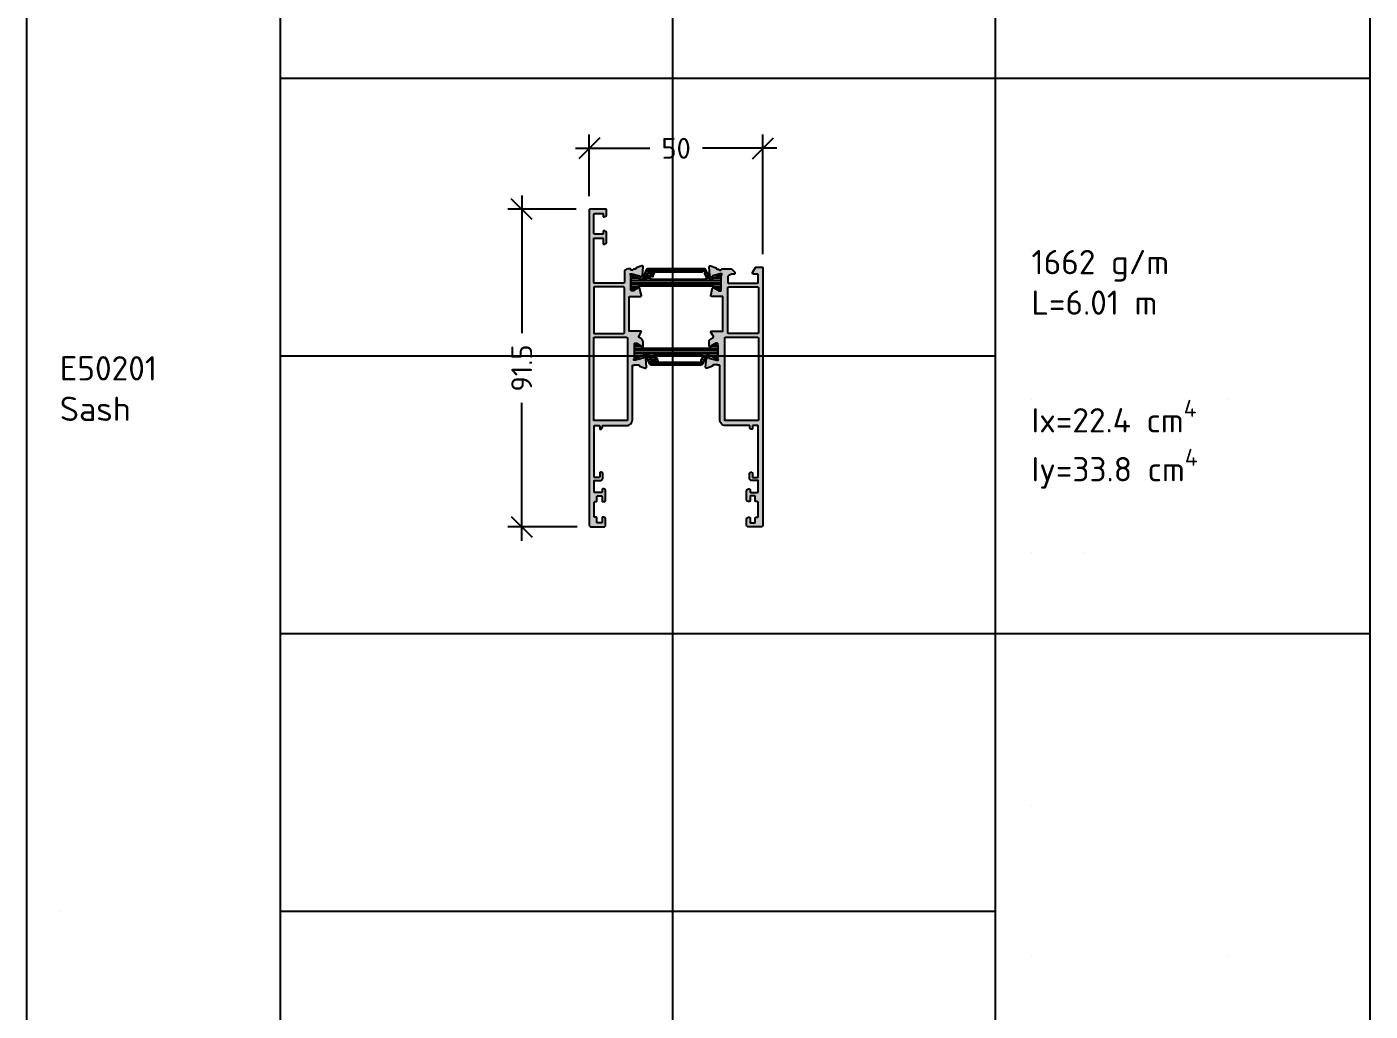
# Model space of a CAD drawing. Extents: x -4122 to 3414, y -5760 to 3840.
# Drawn here: x 555.1 to 941.9, y 1971.3 to 2254.9 of the extents above; entities that cross this region are included whole.
import ezdxf

# ---------------------------------------------------------------- set-up
doc = ezdxf.new("R2010")
doc.units = 0
doc.layers.get('0').update_dxf_attribs({"linetype": 'CONTINUOUS'})
doc.layers.get('DEFPOINTS').update_dxf_attribs({"linetype": 'CONTINUOUS'})
for name, color, linetype in [('ALUM', 7, 'CONTINUOUS'), ('DIM', 94, 'CONTINUOUS'), ('HATCH', 253, 'CONTINUOUS'), ('HATCH_PP', 254, 'CONTINUOUS'), ('PP', 7, 'CONTINUOUS'), ('TEXT', 7, 'CONTINUOUS'), ('UNMOVABLE', 4, 'CONTINUOUS')]:
    doc.layers.add(name, color=color, linetype=linetype)
doc.styles.add('ETEM_NAN', font='isocpeur.ttf')
doc.dimstyles.new('ETEM_ARCHITECTURE_STYLE$0', dxfattribs={"dimtxt": 2, "dimasz": 1, "dimexe": 1, "dimexo": 1, "dimgap": 1, "dimtad": 0, "dimdec": 1, "dimtxsty": 'ETEM_NAN', "dimblk": 'OBLIQUE', "dimcen": 0, "dimdle": 1, "dimclrd": 7, "dimclre": 7, "dimclrt": 7, "dimazin": 3, "dimtfac": 1, "dimtdec": 1, "dimtmove": 0, "dimatfit": 3, "dimtolj": 1, "dimtzin": 0})

# ---------------------------------------------------------------- blocks, each defined once
blk = doc.blocks.new('E_75_TEST_PAGE')
at = {"layer": 'DEFPOINTS'}
for p, q in [((185.93, 0), (185.93, -960)), ((73.06, -640), (73.06, -480)), ((73.06, -800), (73.06, -640)), ((289.27, -689.4), (289.27, -689.4)), ((9.49, -720), (9.49, -720)), ((278.81, -720), (73.06, -720)), ((289.27, -732.6), (289.27, -732.6)), ((345.86, -732.6), (345.86, -732.6)), ((289.27, -776.6), (289.27, -776.6)), ((304.27, -776.6), (304.27, -776.6)), ((73.06, -960), (73.06, -800)), ((289.27, -849.4), (289.27, -849.4)), ((9.49, -880), (9.49, -880)), ((278.81, -880), (73.06, -880)), ((289.27, -892.6), (289.27, -892.6)), ((345.86, -892.6), (345.86, -892.6))]:
    blk.add_line(p, q, dxfattribs=at)
at = {"layer": 'DEFPOINTS', "color": 3}
for p, q in [((278.81, 0), (278.81, -960)), ((386.8, -960), (386.8, 0)), ((386.8, -640), (73.06, -640)), ((386.8, -800), (73.06, -800))]:
    blk.add_line(p, q, dxfattribs=at)
blk.add_lwpolyline([(386.8, -960), (0, -960), (0, 0), (386.8, 0)], dxfattribs=at)
blk = doc.blocks.new('_OBLIQUE')
at = {"color": 0, "linetype": 'BYBLOCK'}
blk.add_line((-0.5, -0.5), (0.5, 0.5), dxfattribs=at)
blk = doc.blocks.new('*D25')
at = {"layer": 'DEFPOINTS', "color": 0}
for p in [(767.03, 2219.88), (717.03, 2202.13), (767.03, 2185.43)]:
    blk.add_point(p, dxfattribs=at)
at = {"layer": 'DIM', "color": 7}
for p, q in [((717.03, 2206.13), (717.03, 2223.88)), ((767.03, 2189.43), (767.03, 2223.88)), ((713.03, 2219.88), (734.43, 2219.88)), ((771.03, 2219.88), (749.63, 2219.88))]:
    blk.add_line(p, q, dxfattribs=at)
at = {"layer": 'DIM', "color": 7, "xscale": 6, "yscale": 6, "zscale": 6, "rotation": 180}
blk.add_blockref('_OBLIQUE', (717.03, 2219.88), dxfattribs=at)
at = {"layer": 'DIM', "color": 7, "xscale": 6, "yscale": 6, "zscale": 6}
blk.add_blockref('_OBLIQUE', (767.03, 2219.88), dxfattribs=at)
at = {"layer": 'DIM', "color": 7, "insert": (742.03, 2219.88), "char_height": 6, "attachment_point": 5, "style": 'ETEM_NAN'}
blk.add_mtext('50', dxfattribs=at)
blk = doc.blocks.new('*D26')
at = {"layer": 'DEFPOINTS', "color": 0}
for p in [(717.23, 2202.33), (697.57, 2110.83), (717.53, 2110.83)]:
    blk.add_point(p, dxfattribs=at)
at = {"layer": 'DIM', "color": 7}
for p, q in [((697.57, 2206.33), (697.57, 2166.58)), ((713.23, 2202.33), (693.57, 2202.33)), ((697.57, 2106.83), (697.57, 2146.58)), ((713.53, 2110.83), (693.57, 2110.83))]:
    blk.add_line(p, q, dxfattribs=at)
at = {"layer": 'DIM', "color": 7, "xscale": 6, "yscale": 6, "zscale": 6}
for p, rotation in [((697.57, 2202.33), 90), ((697.57, 2110.83), 270)]:
    blk.add_blockref('_OBLIQUE', p, dxfattribs=dict(at, rotation=rotation))
at = {"layer": 'DIM', "color": 7, "insert": (697.57, 2156.58), "char_height": 6, "attachment_point": 5, "rotation": 90, "style": 'ETEM_NAN'}
blk.add_mtext('91.5', dxfattribs=at)

msp = doc.modelspace()

# ---------------------------------------------------------------- hatches: boundary and pattern name
at = {"layer": 'HATCH'}
h = msp.add_hatch(color=256, dxfattribs=at)
edge = h.paths.add_edge_path(flags=16)
edge.add_line((718.33, 2179.73), (718.33, 2166.73))
edge.add_arc((718.53, 2166.73), 0.2, 180, 270)
edge.add_line((718.53, 2166.53), (726.93, 2166.53))
edge.add_arc((726.93, 2166.73), 0.2, 270, 360)
edge.add_line((727.13, 2166.73), (727.13, 2179.73))
edge.add_arc((726.93, 2179.73), 0.2, 0, 90)
edge.add_line((726.93, 2179.93), (718.53, 2179.93))
edge.add_arc((718.53, 2179.73), 0.2, 90, 180)
edge = h.paths.add_edge_path()
edge.add_line((732.03, 2177.47), (731.53, 2179.67))
edge.add_arc((731.33, 2179.63), 0.2, 12.8043, 121.3118)
edge.add_line((731.23, 2179.8), (729.63, 2178.83))
edge.add_line((729.63, 2178.83), (729.23, 2178.83))
edge.add_arc((729.23, 2179.03), 0.2, 180, 270, ccw=False)
edge.add_line((729.03, 2179.03), (729.03, 2183.33))
edge.add_arc((729.03, 2183.53), 0.2, 90, 270, ccw=False)
edge.add_line((729.03, 2183.73), (729.33, 2183.73))
edge.add_line((729.33, 2183.73), (731.47, 2183.15))
edge.add_line((731.47, 2183.15), (731.55, 2182.87))
edge.add_arc((731.74, 2182.93), 0.2, 195, 315)
edge.add_line((731.88, 2182.79), (732.32, 2183.22))
edge.add_line((732.32, 2183.22), (732.53, 2185.7))
edge.add_arc((732.23, 2185.73), 0.3, 355, 470)
edge.add_line((732.13, 2186.01), (730.53, 2185.43))
edge.add_line((730.53, 2185.43), (730.53, 2185.33))
edge.add_arc((730.23, 2185.33), 0.3, 270, 360, ccw=False)
edge.add_line((730.23, 2185.03), (729.79, 2185.03))
edge.add_arc((729.79, 2184.83), 0.2, 90, 156.4218)
edge.add_arc((729.33, 2185.03), 0.3, 191.537, 336.4218, ccw=False)
edge.add_arc((728.84, 2184.93), 0.2, 11.537, 90)
edge.add_line((728.84, 2185.13), (728.13, 2185.13))
edge.add_arc((728.13, 2184.13), 1, 90, 180)
edge.add_line((727.13, 2184.13), (727.13, 2181.23))
edge.add_arc((726.93, 2181.23), 0.2, 270, 360, ccw=False)
edge.add_line((726.93, 2181.03), (718.53, 2181.03))
edge.add_arc((718.53, 2181.23), 0.2, 180, 270, ccw=False)
edge.add_line((718.33, 2181.23), (718.33, 2193.83))
edge.add_arc((718.53, 2193.83), 0.2, 90, 180, ccw=False)
edge.add_line((718.53, 2194.03), (720.83, 2194.03))
edge.add_arc((720.83, 2193.83), 0.2, 0, 90, ccw=False)
edge.add_line((721.03, 2193.83), (721.03, 2192.43))
edge.add_arc((721.23, 2192.43), 0.2, 180, 270)
edge.add_arc((721.23, 2193.03), 0.8, 270, 360)
edge.add_line((722.03, 2193.03), (722.03, 2195.33))
edge.add_arc((721.23, 2195.33), 0.8, 360, 450)
edge.add_arc((721.23, 2195.93), 0.2, 90, 180)
edge.add_line((721.03, 2195.93), (721.03, 2195.33))
edge.add_arc((720.83, 2195.33), 0.2, 270, 360, ccw=False)
edge.add_line((720.83, 2195.13), (718.83, 2195.13))
edge.add_arc((718.83, 2195.63), 0.5, 180, 270, ccw=False)
edge.add_line((718.33, 2195.63), (718.33, 2200.63))
edge.add_arc((718.83, 2200.63), 0.5, 90, 180, ccw=False)
edge.add_line((718.83, 2201.13), (720.83, 2201.13))
edge.add_arc((720.83, 2200.93), 0.2, 0, 90, ccw=False)
edge.add_line((721.03, 2200.93), (721.03, 2200.33))
edge.add_arc((721.23, 2200.33), 0.2, 180, 270)
edge.add_arc((721.23, 2200.93), 0.8, 270, 360)
edge.add_line((722.03, 2200.93), (722.03, 2202.13))
edge.add_arc((721.83, 2202.13), 0.2, 0, 90)
edge.add_line((721.83, 2202.33), (717.23, 2202.33))
edge.add_arc((717.23, 2202.13), 0.2, 90, 180)
edge.add_line((717.03, 2202.13), (717.03, 2111.33))
edge.add_arc((717.53, 2111.33), 0.5, 180, 270)
edge.add_line((717.53, 2110.83), (721.23, 2110.83))
edge.add_arc((721.23, 2111.33), 0.5, 270, 360)
edge.add_line((721.73, 2111.33), (721.73, 2113.08))
edge.add_arc((721.23, 2113.08), 0.5, 360, 450)
edge.add_line((721.23, 2113.58), (720.93, 2113.58))
edge.add_arc((720.93, 2113.38), 0.2, 90, 180)
edge.add_line((720.73, 2113.38), (720.73, 2112.13))
edge.add_arc((720.53, 2112.13), 0.2, -90, 0, ccw=False)
edge.add_line((720.53, 2111.93), (719.43, 2111.93))
edge.add_arc((719.43, 2112.13), 0.2, 180, 270, ccw=False)
edge.add_line((719.23, 2112.13), (719.23, 2113.38))
edge.add_arc((719.03, 2113.38), 0.2, 0, 90)
edge.add_line((719.03, 2113.58), (718.63, 2113.58))
edge.add_arc((718.63, 2113.78), 0.2, 180, 270, ccw=False)
edge.add_line((718.43, 2113.78), (718.43, 2117.88))
edge.add_arc((718.63, 2117.88), 0.2, 90, 180, ccw=False)
edge.add_line((718.63, 2118.08), (719.03, 2118.08))
edge.add_arc((719.03, 2118.28), 0.2, 270, 360)
edge.add_line((719.23, 2118.28), (719.23, 2119.53))
edge.add_arc((719.43, 2119.53), 0.2, 90, 180, ccw=False)
edge.add_line((719.43, 2119.73), (720.53, 2119.73))
edge.add_arc((720.53, 2119.53), 0.2, 0, 90, ccw=False)
edge.add_line((720.73, 2119.53), (720.73, 2118.28))
edge.add_arc((720.93, 2118.28), 0.2, 180, 270)
edge.add_line((720.93, 2118.08), (721.23, 2118.08))
edge.add_arc((721.23, 2118.58), 0.5, 270, 360)
edge.add_line((721.73, 2118.58), (721.73, 2121.23))
edge.add_arc((721.23, 2121.23), 0.5, 0, 90)
edge.add_line((721.23, 2121.73), (720.93, 2121.73))
edge.add_arc((720.93, 2121.53), 0.2, 90, 180)
edge.add_line((720.73, 2121.53), (720.73, 2120.93))
edge.add_arc((720.53, 2120.93), 0.2, -90, 0, ccw=False)
edge.add_line((720.53, 2120.73), (718.63, 2120.73))
edge.add_arc((718.63, 2120.93), 0.2, 180, 270, ccw=False)
edge.add_line((718.43, 2120.93), (718.43, 2124.13))
edge.add_line((718.43, 2124.13), (720.23, 2124.13))
edge.add_arc((720.23, 2124.83), 0.7, 270, 360)
edge.add_line((720.93, 2124.83), (720.93, 2126.13))
edge.add_arc((720.53, 2126.13), 0.4, 0, 90)
edge.add_line((720.53, 2126.53), (720.23, 2126.53))
edge.add_arc((720.23, 2126.33), 0.2, 90, 180)
edge.add_line((720.03, 2126.33), (720.03, 2125.23))
edge.add_arc((719.83, 2125.23), 0.2, 270, 360, ccw=False)
edge.add_line((719.83, 2125.03), (718.63, 2125.03))
edge.add_arc((718.63, 2125.23), 0.2, 180, 270, ccw=False)
edge.add_line((718.43, 2125.23), (718.43, 2139.83))
edge.add_arc((718.63, 2139.83), 0.2, 90, 180, ccw=False)
edge.add_line((718.63, 2140.03), (719.83, 2140.03))
edge.add_arc((719.83, 2139.83), 0.2, 0, 90, ccw=False)
edge.add_line((720.03, 2139.83), (720.03, 2139.13))
edge.add_arc((720.23, 2139.13), 0.2, 180, 270)
edge.add_arc((720.23, 2139.53), 0.6, 270, 360)
edge.add_line((720.83, 2139.53), (720.83, 2139.83))
edge.add_arc((721.03, 2139.83), 0.2, 90, 180, ccw=False)
edge.add_line((721.03, 2140.03), (727.83, 2140.03))
edge.add_arc((727.83, 2141.63), 1.6, 270, 360)
edge.add_line((729.43, 2141.63), (729.43, 2157.23))
edge.add_arc((729.63, 2157.23), 0.2, 90, 180, ccw=False)
edge.add_line((729.63, 2157.43), (730.03, 2157.43))
edge.add_line((730.03, 2157.43), (730.03, 2157.53))
edge.add_line((730.03, 2157.53), (731.23, 2157.53))
edge.add_arc((731.23, 2157.23), 0.3, 0, 90, ccw=False)
edge.add_line((731.53, 2157.23), (731.53, 2157.13))
edge.add_line((731.53, 2157.13), (733.13, 2156.54))
edge.add_arc((733.23, 2156.83), 0.3, 250, 365)
edge.add_line((733.53, 2156.85), (733.32, 2159.33))
edge.add_line((733.32, 2159.33), (732.88, 2159.77))
edge.add_arc((732.74, 2159.63), 0.2, 45, 165)
edge.add_line((732.55, 2159.68), (732.47, 2159.4))
edge.add_line((732.47, 2159.4), (730.33, 2158.83))
edge.add_line((730.33, 2158.83), (730.03, 2158.83))
edge.add_arc((730.03, 2159.03), 0.2, 90, 270, ccw=False)
edge.add_line((730.03, 2159.23), (730.03, 2163.53))
edge.add_arc((730.23, 2163.53), 0.2, 90, 180, ccw=False)
edge.add_line((730.23, 2163.73), (730.63, 2163.73))
edge.add_line((730.63, 2163.73), (732.23, 2162.76))
edge.add_arc((732.33, 2162.93), 0.2, 238.6882, 360)
edge.add_line((732.53, 2162.93), (732.53, 2164.12))
edge.add_arc((731.53, 2164.12), 1, 0, 58.6882)
edge.add_line((732.05, 2164.97), (731.35, 2165.4))
edge.add_arc((731.45, 2165.57), 0.2, 150, 238.6882, ccw=False)
edge.add_line((731.28, 2165.67), (732.01, 2166.93))
edge.add_arc((731.83, 2167.03), 0.2, 330, 450)
edge.add_line((731.83, 2167.23), (728.53, 2167.23))
edge.add_line((728.53, 2167.23), (728.53, 2177.03))
edge.add_arc((728.73, 2177.03), 0.2, 90, 180, ccw=False)
edge.add_line((728.73, 2177.23), (731.83, 2177.23))
edge.add_arc((731.83, 2177.43), 0.2, 270, 372.8043)
edge = h.paths.add_edge_path(flags=16)
edge.add_line((718.53, 2165.43), (727.83, 2165.43))
edge.add_arc((727.83, 2165.23), 0.2, 0, 90, ccw=False)
edge.add_line((728.03, 2165.23), (728.03, 2141.63))
edge.add_arc((727.83, 2141.63), 0.2, -90, 0, ccw=False)
edge.add_line((727.83, 2141.43), (718.53, 2141.43))
edge.add_arc((718.53, 2141.63), 0.2, 180, 270, ccw=False)
edge.add_line((718.33, 2141.63), (718.33, 2165.23))
edge.add_arc((718.53, 2165.23), 0.2, 90, 180, ccw=False)
h = msp.add_hatch(color=256, dxfattribs=at)
h.dxf.hatch_style = 1
edge = h.paths.add_edge_path()
edge.add_arc((758.73, 2184.13), 0.2, 0, 45, ccw=False)
edge.add_line((758.93, 2184.13), (758.93, 2183.83))
edge.add_arc((758.73, 2183.83), 0.2, 270, 360, ccw=False)
edge.add_line((758.73, 2183.63), (758.43, 2183.63))
edge.add_arc((758.43, 2181.63), 2, 90, 138.5904)
edge.add_line((756.93, 2182.95), (756.93, 2181.23))
edge.add_arc((757.13, 2181.23), 0.2, 180, 270)
edge.add_line((757.13, 2181.03), (765.43, 2181.03))
edge.add_arc((765.43, 2181.23), 0.2, 270, 360)
edge.add_line((765.63, 2181.23), (765.63, 2183.43))
edge.add_arc((765.43, 2183.43), 0.2, 360, 450)
edge.add_line((765.43, 2183.63), (764.33, 2183.63))
edge.add_arc((764.33, 2183.93), 0.3, 150, 270, ccw=False)
edge.add_line((764.07, 2184.08), (764.91, 2185.53))
edge.add_arc((765.08, 2185.43), 0.2, 90, 150, ccw=False)
edge.add_line((765.08, 2185.63), (766.83, 2185.63))
edge.add_arc((766.83, 2185.43), 0.2, 0, 90, ccw=False)
edge.add_line((767.03, 2185.43), (767.03, 2111.33))
edge.add_arc((766.53, 2111.33), 0.5, 270, 360, ccw=False)
edge.add_line((766.53, 2110.83), (762.83, 2110.83))
edge.add_arc((762.83, 2111.33), 0.5, 180, 270, ccw=False)
edge.add_line((762.33, 2111.33), (762.33, 2113.08))
edge.add_arc((762.83, 2113.08), 0.5, 90, 180, ccw=False)
edge.add_line((762.83, 2113.58), (763.13, 2113.58))
edge.add_arc((763.13, 2113.38), 0.2, 0, 90, ccw=False)
edge.add_line((763.33, 2113.38), (763.33, 2112.13))
edge.add_arc((763.53, 2112.13), 0.2, 180, 270)
edge.add_line((763.53, 2111.93), (764.63, 2111.93))
edge.add_arc((764.63, 2112.13), 0.2, 270, 360)
edge.add_line((764.83, 2112.13), (764.83, 2113.38))
edge.add_arc((765.03, 2113.38), 0.2, 90, 180, ccw=False)
edge.add_line((765.03, 2113.58), (765.43, 2113.58))
edge.add_arc((765.43, 2113.78), 0.2, 270, 360)
edge.add_line((765.63, 2113.78), (765.63, 2117.88))
edge.add_arc((765.43, 2117.88), 0.2, 0, 90)
edge.add_line((765.43, 2118.08), (765.03, 2118.08))
edge.add_arc((765.03, 2118.28), 0.2, 180, 270, ccw=False)
edge.add_line((764.83, 2118.28), (764.83, 2119.53))
edge.add_arc((764.63, 2119.53), 0.2, 0, 90)
edge.add_line((764.63, 2119.73), (763.53, 2119.73))
edge.add_arc((763.53, 2119.53), 0.2, 90, 180)
edge.add_line((763.33, 2119.53), (763.33, 2118.28))
edge.add_arc((763.13, 2118.28), 0.2, 270, 360, ccw=False)
edge.add_line((763.13, 2118.08), (762.83, 2118.08))
edge.add_arc((762.83, 2118.58), 0.5, 180, 270, ccw=False)
edge.add_line((762.33, 2118.58), (762.33, 2121.23))
edge.add_arc((762.83, 2121.23), 0.5, 90, 180, ccw=False)
edge.add_line((762.83, 2121.73), (763.13, 2121.73))
edge.add_arc((763.13, 2121.53), 0.2, 0, 90, ccw=False)
edge.add_line((763.33, 2121.53), (763.33, 2120.93))
edge.add_arc((763.53, 2120.93), 0.2, 180, 270)
edge.add_line((763.53, 2120.73), (765.43, 2120.73))
edge.add_arc((765.43, 2120.93), 0.2, 270, 360)
edge.add_line((765.63, 2120.93), (765.63, 2124.13))
edge.add_line((765.63, 2124.13), (763.83, 2124.13))
edge.add_arc((763.83, 2124.83), 0.7, 180, 270, ccw=False)
edge.add_line((763.13, 2124.83), (763.13, 2126.13))
edge.add_arc((763.53, 2126.13), 0.4, 90, 180, ccw=False)
edge.add_line((763.53, 2126.53), (763.83, 2126.53))
edge.add_arc((763.83, 2126.33), 0.2, 0, 90, ccw=False)
edge.add_line((764.03, 2126.33), (764.03, 2125.23))
edge.add_arc((764.23, 2125.23), 0.2, 180, 270)
edge.add_line((764.23, 2125.03), (765.43, 2125.03))
edge.add_arc((765.43, 2125.23), 0.2, 270, 360)
edge.add_line((765.63, 2125.23), (765.63, 2139.83))
edge.add_arc((765.43, 2139.83), 0.2, 0, 90)
edge.add_line((765.43, 2140.03), (764.23, 2140.03))
edge.add_arc((764.23, 2139.83), 0.2, 90, 180)
edge.add_line((764.03, 2139.83), (764.03, 2139.13))
edge.add_arc((763.83, 2139.13), 0.2, 270, 360, ccw=False)
edge.add_arc((763.83, 2139.53), 0.6, 180, 270, ccw=False)
edge.add_line((763.23, 2139.53), (763.23, 2139.83))
edge.add_arc((763.03, 2139.83), 0.2, 360, 450)
edge.add_line((763.03, 2140.03), (756.23, 2140.03))
edge.add_arc((756.23, 2141.63), 1.6, 180, 270, ccw=False)
edge.add_line((754.63, 2141.63), (754.63, 2157.23))
edge.add_arc((754.43, 2157.23), 0.2, 360, 450)
edge.add_line((754.43, 2157.43), (754.03, 2157.43))
edge.add_line((754.03, 2157.43), (754.03, 2157.53))
edge.add_line((754.03, 2157.53), (752.83, 2157.53))
edge.add_arc((752.83, 2157.23), 0.3, 90, 180)
edge.add_line((752.53, 2157.23), (752.53, 2157.13))
edge.add_line((752.53, 2157.13), (750.94, 2156.54))
edge.add_arc((750.83, 2156.83), 0.3, 175, 290, ccw=False)
edge.add_line((750.53, 2156.85), (750.75, 2159.33))
edge.add_line((750.75, 2159.33), (751.19, 2159.77))
edge.add_arc((751.33, 2159.63), 0.2, 15, 135, ccw=False)
edge.add_line((751.52, 2159.68), (751.6, 2159.4))
edge.add_line((751.6, 2159.4), (753.73, 2158.83))
edge.add_line((753.73, 2158.83), (754.03, 2158.83))
edge.add_arc((754.03, 2159.03), 0.2, 270, 450)
edge.add_line((754.03, 2159.23), (754.03, 2163.53))
edge.add_arc((753.83, 2163.53), 0.2, 0, 90)
edge.add_line((753.83, 2163.73), (753.43, 2163.73))
edge.add_line((753.43, 2163.73), (751.84, 2162.76))
edge.add_arc((751.73, 2162.93), 0.2, 180, 301.3118, ccw=False)
edge.add_line((751.53, 2162.93), (751.53, 2164.12))
edge.add_arc((752.53, 2164.12), 1, 121.3118, 180, ccw=False)
edge.add_line((752.01, 2164.97), (752.72, 2165.4))
edge.add_arc((752.61, 2165.57), 0.2, 301.3118, 390)
edge.add_line((752.79, 2165.67), (752.06, 2166.93))
edge.add_arc((752.23, 2167.03), 0.2, 90, 210, ccw=False)
edge.add_line((752.23, 2167.23), (755.53, 2167.23))
edge.add_line((755.53, 2167.23), (755.53, 2177.03))
edge.add_arc((755.33, 2177.03), 0.2, 0, 90)
edge.add_line((755.33, 2177.23), (752.23, 2177.23))
edge.add_arc((752.23, 2177.43), 0.2, 167.1957, 270, ccw=False)
edge.add_line((752.04, 2177.47), (752.54, 2179.67))
edge.add_arc((752.73, 2179.63), 0.2, 58.6882, 167.1957, ccw=False)
edge.add_line((752.84, 2179.8), (754.43, 2178.83))
edge.add_line((754.43, 2178.83), (754.83, 2178.83))
edge.add_arc((754.83, 2179.03), 0.2, 270, 360)
edge.add_line((755.03, 2179.03), (755.03, 2183.33))
edge.add_arc((755.03, 2183.53), 0.2, 270, 450)
edge.add_line((755.03, 2183.73), (754.73, 2183.73))
edge.add_line((754.73, 2183.73), (752.6, 2183.15))
edge.add_line((752.6, 2183.15), (752.52, 2182.87))
edge.add_arc((752.33, 2182.93), 0.2, 225, 345, ccw=False)
edge.add_line((752.19, 2182.79), (751.75, 2183.22))
edge.add_line((751.75, 2183.22), (751.53, 2185.7))
edge.add_arc((751.83, 2185.73), 0.3, 70, 185, ccw=False)
edge.add_line((751.94, 2186.01), (753.53, 2185.43))
edge.add_line((753.53, 2185.43), (753.53, 2185.33))
edge.add_arc((753.83, 2185.33), 0.3, 180, 270)
edge.add_line((753.83, 2185.03), (754.28, 2185.03))
edge.add_arc((754.28, 2184.83), 0.2, 23.5782, 90, ccw=False)
edge.add_arc((754.73, 2185.03), 0.3, 203.5782, 348.463)
edge.add_arc((755.22, 2184.93), 0.2, 90, 168.463, ccw=False)
edge.add_line((755.22, 2185.13), (757.93, 2185.13))
edge.add_arc((757.93, 2184.93), 0.2, 45, 90, ccw=False)
edge.add_line((758.07, 2185.07), (758.87, 2184.27))
edge = h.paths.add_edge_path(flags=16)
edge.add_line((765.73, 2179.73), (765.73, 2166.73))
edge.add_arc((765.53, 2166.73), 0.2, 270, 360, ccw=False)
edge.add_line((765.53, 2166.53), (757.13, 2166.53))
edge.add_arc((757.13, 2166.73), 0.2, 180, 270, ccw=False)
edge.add_line((756.93, 2166.73), (756.93, 2179.73))
edge.add_arc((757.13, 2179.73), 0.2, 90, 180, ccw=False)
edge.add_line((757.13, 2179.93), (765.53, 2179.93))
edge.add_arc((765.53, 2179.73), 0.2, 0, 90, ccw=False)
edge = h.paths.add_edge_path(flags=16)
edge.add_arc((765.53, 2165.23), 0.2, 0, 90, ccw=False)
edge.add_line((765.73, 2165.23), (765.73, 2141.63))
edge.add_arc((765.53, 2141.63), 0.2, -90, 0, ccw=False)
edge.add_line((765.53, 2141.43), (756.23, 2141.43))
edge.add_arc((756.23, 2141.63), 0.2, 180, 270, ccw=False)
edge.add_line((756.03, 2141.63), (756.03, 2165.23))
edge.add_arc((756.23, 2165.23), 0.2, 90, 180, ccw=False)
edge.add_line((756.23, 2165.43), (765.53, 2165.43))
at = {"layer": 'HATCH_PP'}
h = msp.add_hatch(dxfattribs=at)
h.set_pattern_fill('ANSI31', color=256, scale=0.2, angle=135, style=0)
h.set_pattern_definition([(180, (0, -320), (-1e-16, -0.635), [])])
edge = h.paths.add_edge_path()
edge.add_arc((749.01, 2158.32), 0.3, 214.6903, 392.0657)
edge.add_arc((749.52, 2158.64), 0.3, 156, 212.0657, ccw=False)
edge.add_line((749.25, 2158.76), (749.7, 2159.77))
edge.add_arc((749.24, 2159.98), 0.5, 336, 450)
edge.add_line((749.24, 2160.48), (736.04, 2160.48))
edge.add_arc((736.04, 2159.98), 0.5, 90, 202.9071)
edge.add_line((735.58, 2159.78), (735.86, 2159.13))
edge.add_arc((735.58, 2159.02), 0.3, -89.9904, 22.9071, ccw=False)
edge.add_line((735.58, 2158.72), (735.24, 2158.72))
edge.add_arc((735.24, 2159.02), 0.3, 237.4369, 270.0096, ccw=False)
edge.add_line((735.08, 2158.76), (734.69, 2159.01))
edge.add_arc((734.78, 2159.14), 0.15, 108.5819, 237.4369, ccw=False)
edge.add_line((734.73, 2159.28), (734.84, 2159.31))
edge.add_arc((734.78, 2159.5), 0.2, 288.5819, 395.8856)
edge.add_line((734.94, 2159.62), (734.41, 2160.35))
edge.add_arc((734.17, 2160.18), 0.3, 35.8856, 90)
edge.add_line((734.17, 2160.48), (733.09, 2160.48))
edge.add_arc((733.09, 2159.28), 1.2, 90, 119.9937)
edge.add_line((732.49, 2160.32), (730.76, 2159.32))
edge.add_arc((730.61, 2159.58), 0.3, 270, 300, ccw=False)
edge.add_line((730.61, 2159.28), (730.43, 2159.28))
edge.add_arc((730.43, 2159.68), 0.4, 180, 270, ccw=False)
edge.add_line((730.03, 2159.68), (730.03, 2163.08))
edge.add_arc((730.43, 2163.08), 0.4, 90, 180, ccw=False)
edge.add_line((730.43, 2163.48), (730.61, 2163.48))
edge.add_arc((730.61, 2163.18), 0.3, 60, 90, ccw=False)
edge.add_line((730.76, 2163.44), (732.32, 2162.54))
edge.add_line((732.32, 2162.54), (732.49, 2162.44))
edge.add_arc((733.09, 2163.48), 1.2, 240, 270)
edge.add_line((733.09, 2162.28), (750.97, 2162.28))
edge.add_arc((750.97, 2163.48), 1.2, 270, 300)
edge.add_line((751.57, 2162.44), (751.75, 2162.54))
edge.add_line((751.75, 2162.54), (753.3, 2163.44))
edge.add_arc((753.45, 2163.18), 0.3, 90, 120, ccw=False)
edge.add_line((753.45, 2163.48), (753.63, 2163.48))
edge.add_arc((753.63, 2163.08), 0.4, 0, 90, ccw=False)
edge.add_line((754.03, 2163.08), (754.03, 2159.68))
edge.add_arc((753.63, 2159.68), 0.4, -90, 0, ccw=False)
edge.add_line((753.63, 2159.28), (753.45, 2159.28))
edge.add_arc((753.45, 2159.58), 0.3, 240, 270, ccw=False)
edge.add_line((753.3, 2159.32), (751.55, 2160.33))
edge.add_arc((750.97, 2159.28), 1.2, 61.135, 83.4952)
edge.add_arc((751.08, 2160.17), 0.3, 83.4952, 156.8)
edge.add_line((750.8, 2160.29), (749.64, 2157.67))
edge.add_arc((749.18, 2157.88), 0.5, 270, 336, ccw=False)
edge.add_line((749.18, 2157.38), (734.89, 2157.38))
edge.add_arc((734.89, 2157.88), 0.5, 204, 270, ccw=False)
edge.add_line((734.43, 2157.67), (733.42, 2159.96))
edge.add_arc((733.69, 2160.08), 0.3, 89.3317, 204, ccw=False)
edge.add_line((733.69, 2160.38), (734.2, 2160.37))
edge.add_arc((734.2, 2160.07), 0.3, 35.0024, 89.3317, ccw=False)
edge.add_line((734.44, 2160.24), (734.91, 2159.58))
edge.add_arc((734.79, 2159.49), 0.15, -72.8713, 35.0024, ccw=False)
edge.add_line((734.83, 2159.35), (734.72, 2159.31))
edge.add_arc((734.78, 2159.12), 0.2, 107.1287, 217.5228)
edge.add_line((734.62, 2159), (735.09, 2158.39))
edge.add_arc((735.32, 2158.57), 0.3, 217.5228, 269.9665)
edge.add_line((735.32, 2158.27), (735.81, 2158.27))
edge.add_arc((735.81, 2158.57), 0.3, 269.9665, 378.0155)
edge.add_line((736.09, 2158.66), (735.9, 2159.27))
edge.add_arc((736.18, 2159.36), 0.3, 18.0155, 198.0155, ccw=False)
edge.add_line((736.47, 2159.45), (736.78, 2158.48))
edge.add_arc((737.07, 2158.58), 0.3, 197.835, 270)
edge.add_line((737.07, 2158.28), (748.52, 2158.28))
edge.add_arc((748.52, 2157.98), 0.3, 34.6903, 90, ccw=False)
edge = h.paths.add_edge_path()
edge.add_arc((750.01, 2184.24), 0.3, -32.0657, 145.3097, ccw=False)
edge.add_arc((750.52, 2183.92), 0.3, 147.9343, 204)
edge.add_line((750.25, 2183.79), (750.7, 2182.78))
edge.add_arc((750.24, 2182.58), 0.5, -90, 24, ccw=False)
edge.add_line((750.24, 2182.08), (735.04, 2182.08))
edge.add_arc((735.04, 2182.58), 0.5, 157.0929, 270, ccw=False)
edge.add_line((734.58, 2182.77), (734.86, 2183.42))
edge.add_arc((734.58, 2183.54), 0.3, 337.0929, 449.9904)
edge.add_line((734.58, 2183.84), (734.24, 2183.84))
edge.add_arc((734.24, 2183.54), 0.3, 89.9904, 122.5631)
edge.add_line((734.08, 2183.79), (733.69, 2183.54))
edge.add_arc((733.78, 2183.42), 0.15, 122.5631, 251.4181)
edge.add_line((733.73, 2183.28), (733.84, 2183.24))
edge.add_arc((733.78, 2183.05), 0.2, -35.8856, 71.4181, ccw=False)
edge.add_line((733.94, 2182.93), (733.41, 2182.2))
edge.add_arc((733.17, 2182.38), 0.3, 270, 324.1144, ccw=False)
edge.add_line((733.17, 2182.08), (732.09, 2182.08))
edge.add_arc((732.09, 2183.28), 1.2, 240.0063, 270, ccw=False)
edge.add_line((731.49, 2182.24), (729.76, 2183.24))
edge.add_arc((729.61, 2182.98), 0.3, 60, 90)
edge.add_line((729.61, 2183.28), (729.43, 2183.28))
edge.add_arc((729.43, 2182.88), 0.4, 90, 180)
edge.add_line((729.03, 2182.88), (729.03, 2179.48))
edge.add_arc((729.43, 2179.48), 0.4, 180, 270)
edge.add_line((729.43, 2179.08), (729.61, 2179.08))
edge.add_arc((729.61, 2179.38), 0.3, 270, 300)
edge.add_line((729.76, 2179.12), (731.32, 2180.02))
edge.add_line((731.32, 2180.02), (731.49, 2180.12))
edge.add_arc((732.09, 2179.08), 1.2, 90, 120, ccw=False)
edge.add_line((732.09, 2180.28), (751.97, 2180.28))
edge.add_arc((751.97, 2179.08), 1.2, 60, 90, ccw=False)
edge.add_line((752.57, 2180.12), (752.75, 2180.02))
edge.add_line((752.75, 2180.02), (754.3, 2179.12))
edge.add_arc((754.45, 2179.38), 0.3, 240, 270)
edge.add_line((754.45, 2179.08), (754.63, 2179.08))
edge.add_arc((754.63, 2179.48), 0.4, 270, 360)
edge.add_line((755.03, 2179.48), (755.03, 2182.88))
edge.add_arc((754.63, 2182.88), 0.4, 360, 450)
edge.add_line((754.63, 2183.28), (754.45, 2183.28))
edge.add_arc((754.45, 2182.98), 0.3, 90, 120)
edge.add_line((754.3, 2183.24), (752.55, 2182.23))
edge.add_arc((751.97, 2183.28), 1.2, 276.5048, 298.865, ccw=False)
edge.add_arc((752.08, 2182.38), 0.3, 203.2, 276.5048, ccw=False)
edge.add_line((751.8, 2182.26), (750.64, 2184.88))
edge.add_arc((750.18, 2184.68), 0.5, 24, 90)
edge.add_line((750.18, 2185.18), (733.89, 2185.18))
edge.add_arc((733.89, 2184.68), 0.5, 90, 156)
edge.add_line((733.43, 2184.88), (732.42, 2182.6))
edge.add_arc((732.69, 2182.48), 0.3, 156, 270.6683)
edge.add_line((732.69, 2182.18), (733.2, 2182.18))
edge.add_arc((733.2, 2182.48), 0.3, 270.6683, 324.9976)
edge.add_line((733.44, 2182.31), (733.91, 2182.98))
edge.add_arc((733.79, 2183.06), 0.15, 324.9976, 432.8713)
edge.add_line((733.83, 2183.21), (733.72, 2183.24))
edge.add_arc((733.78, 2183.43), 0.2, 142.4772, 252.8713, ccw=False)
edge.add_line((733.62, 2183.55), (734.09, 2184.17))
edge.add_arc((734.32, 2183.98), 0.3, 90.0335, 142.4772, ccw=False)
edge.add_line((734.32, 2184.28), (734.81, 2184.28))
edge.add_arc((734.81, 2183.98), 0.3, -18.0155, 90.0335, ccw=False)
edge.add_line((735.09, 2183.89), (734.9, 2183.29))
edge.add_arc((735.18, 2183.19), 0.3, 161.9845, 341.9845)
edge.add_line((735.47, 2183.1), (735.78, 2184.07))
edge.add_arc((736.07, 2183.98), 0.3, 90, 162.165, ccw=False)
edge.add_line((736.07, 2184.28), (749.52, 2184.28))
edge.add_arc((749.52, 2184.58), 0.3, 270, 325.3097)

# ---------------------------------------------------------------- linework, layer by layer
at = {"layer": 'ALUM'}
for points in [[(732.03, 2177.47), (731.53, 2179.67, 0.512318), (731.23, 2179.8), (729.63, 2178.83), (729.23, 2178.83, -0.414214), (729.03, 2179.03), (729.03, 2183.33, -1), (729.03, 2183.73), (729.33, 2183.73), (731.47, 2183.15), (731.55, 2182.87, 0.57735), (731.88, 2182.79), (732.32, 2183.22), (732.53, 2185.7, 0.548619), (732.13, 2186.01), (730.53, 2185.43), (730.53, 2185.33, -0.414214), (730.23, 2185.03), (729.79, 2185.03, 0.298217), (729.61, 2184.91, -0.732458), (729.04, 2184.97, 0.356394), (728.84, 2185.13), (728.13, 2185.13, 0.414214), (727.13, 2184.13), (727.13, 2181.23, -0.414214), (726.93, 2181.03), (718.53, 2181.03, -0.414214), (718.33, 2181.23), (718.33, 2193.83, -0.414214), (718.53, 2194.03), (720.83, 2194.03, -0.414214), (721.03, 2193.83), (721.03, 2192.43, 0.414214), (721.23, 2192.23, 0.414214), (722.03, 2193.03), (722.03, 2195.33, 0.414214), (721.23, 2196.13, 0.414214), (721.03, 2195.93), (721.03, 2195.33, -0.414214), (720.83, 2195.13), (718.83, 2195.13, -0.414214), (718.33, 2195.63), (718.33, 2200.63, -0.414214), (718.83, 2201.13), (720.83, 2201.13, -0.414214), (721.03, 2200.93), (721.03, 2200.33, 0.414214), (721.23, 2200.13, 0.414214), (722.03, 2200.93), (722.03, 2202.13, 0.414214), (721.83, 2202.33), (717.23, 2202.33, 0.414214), (717.03, 2202.13), (717.03, 2111.33, 0.414214), (717.53, 2110.83), (721.23, 2110.83, 0.414214), (721.73, 2111.33), (721.73, 2113.08, 0.414214), (721.23, 2113.58), (720.93, 2113.58, 0.414214), (720.73, 2113.38), (720.73, 2112.13, -0.414214), (720.53, 2111.93), (719.43, 2111.93, -0.414214), (719.23, 2112.13), (719.23, 2113.38, 0.414214), (719.03, 2113.58), (718.63, 2113.58, -0.414214), (718.43, 2113.78), (718.43, 2117.88, -0.414214), (718.63, 2118.08), (719.03, 2118.08, 0.414214), (719.23, 2118.28), (719.23, 2119.53, -0.414214), (719.43, 2119.73), (720.53, 2119.73, -0.414214), (720.73, 2119.53), (720.73, 2118.28, 0.414214), (720.93, 2118.08), (721.23, 2118.08, 0.414214), (721.73, 2118.58), (721.73, 2121.23, 0.414214), (721.23, 2121.73), (720.93, 2121.73, 0.414214), (720.73, 2121.53), (720.73, 2120.93, -0.414214), (720.53, 2120.73), (718.63, 2120.73, -0.414214), (718.43, 2120.93), (718.43, 2124.13), (720.23, 2124.13, 0.414214), (720.93, 2124.83), (720.93, 2126.13, 0.414214), (720.53, 2126.53), (720.23, 2126.53, 0.414214), (720.03, 2126.33), (720.03, 2125.23, -0.414214), (719.83, 2125.03), (718.63, 2125.03, -0.414214), (718.43, 2125.23), (718.43, 2139.83, -0.414214), (718.63, 2140.03), (719.83, 2140.03, -0.414214), (720.03, 2139.83), (720.03, 2139.13, 0.414214), (720.23, 2138.93, 0.414214), (720.83, 2139.53), (720.83, 2139.83, -0.414214), (721.03, 2140.03), (727.83, 2140.03, 0.414214), (729.43, 2141.63), (729.43, 2157.23, -0.414214), (729.63, 2157.43), (730.03, 2157.43), (730.03, 2157.53), (731.23, 2157.53, -0.414214), (731.53, 2157.23), (731.53, 2157.13), (733.13, 2156.54, 0.548619), (733.53, 2156.85), (733.32, 2159.33), (732.88, 2159.77, 0.57735), (732.55, 2159.68), (732.47, 2159.4), (730.33, 2158.83), (730.03, 2158.83, -1), (730.03, 2159.23), (730.03, 2163.53, -0.414214), (730.23, 2163.73), (730.63, 2163.73), (732.23, 2162.76, 0.585007), (732.53, 2162.93), (732.53, 2164.12, 0.261824), (732.05, 2164.97), (731.35, 2165.4, -0.407524), (731.28, 2165.67), (732.01, 2166.93, 0.57735), (731.83, 2167.23), (728.53, 2167.23), (728.53, 2177.03, -0.414214), (728.73, 2177.23), (731.83, 2177.23, 0.48129)], [(758.87, 2184.27, -0.198912), (758.93, 2184.13), (758.93, 2183.83, -0.414214), (758.73, 2183.63), (758.43, 2183.63, 0.21525), (756.93, 2182.95), (756.93, 2181.23, 0.414214), (757.13, 2181.03), (765.43, 2181.03, 0.414214), (765.63, 2181.23), (765.63, 2183.43, 0.414214), (765.43, 2183.63), (764.33, 2183.63, -0.57735), (764.07, 2184.08), (764.91, 2185.53, -0.267949), (765.08, 2185.63), (766.83, 2185.63, -0.414214), (767.03, 2185.43), (767.03, 2111.33, -0.414214), (766.53, 2110.83), (762.83, 2110.83, -0.414214), (762.33, 2111.33), (762.33, 2113.08, -0.414214), (762.83, 2113.58), (763.13, 2113.58, -0.414214), (763.33, 2113.38), (763.33, 2112.13, 0.414214), (763.53, 2111.93), (764.63, 2111.93, 0.414214), (764.83, 2112.13), (764.83, 2113.38, -0.414214), (765.03, 2113.58), (765.43, 2113.58, 0.414214), (765.63, 2113.78), (765.63, 2117.88, 0.414214), (765.43, 2118.08), (765.03, 2118.08, -0.414214), (764.83, 2118.28), (764.83, 2119.53, 0.414214), (764.63, 2119.73), (763.53, 2119.73, 0.414214), (763.33, 2119.53), (763.33, 2118.28, -0.414214), (763.13, 2118.08), (762.83, 2118.08, -0.414214), (762.33, 2118.58), (762.33, 2121.23, -0.414214), (762.83, 2121.73), (763.13, 2121.73, -0.414214), (763.33, 2121.53), (763.33, 2120.93, 0.414214), (763.53, 2120.73), (765.43, 2120.73, 0.414214), (765.63, 2120.93), (765.63, 2124.13), (763.83, 2124.13, -0.414214), (763.13, 2124.83), (763.13, 2126.13, -0.414214), (763.53, 2126.53), (763.83, 2126.53, -0.414214), (764.03, 2126.33), (764.03, 2125.23, 0.414214), (764.23, 2125.03), (765.43, 2125.03, 0.414214), (765.63, 2125.23), (765.63, 2139.83, 0.414214), (765.43, 2140.03), (764.23, 2140.03, 0.414214), (764.03, 2139.83), (764.03, 2139.13, -0.414214), (763.83, 2138.93, -0.414214), (763.23, 2139.53), (763.23, 2139.83, 0.414214), (763.03, 2140.03), (756.23, 2140.03, -0.414214), (754.63, 2141.63), (754.63, 2157.23, 0.414214), (754.43, 2157.43), (754.03, 2157.43), (754.03, 2157.53), (752.83, 2157.53, 0.414214), (752.53, 2157.23), (752.53, 2157.13), (750.94, 2156.54, -0.548619), (750.53, 2156.85), (750.75, 2159.33), (751.19, 2159.77, -0.57735), (751.52, 2159.68), (751.6, 2159.4), (753.73, 2158.83), (754.03, 2158.83, 1), (754.03, 2159.23), (754.03, 2163.53, 0.414214), (753.83, 2163.73), (753.43, 2163.73), (751.84, 2162.76, -0.585007), (751.53, 2162.93), (751.53, 2164.12, -0.261824), (752.01, 2164.97), (752.72, 2165.4, 0.407524), (752.79, 2165.67), (752.06, 2166.93, -0.57735), (752.23, 2167.23), (755.53, 2167.23), (755.53, 2177.03, 0.414214), (755.33, 2177.23), (752.23, 2177.23, -0.48129), (752.04, 2177.47), (752.54, 2179.67, -0.512318), (752.84, 2179.8), (754.43, 2178.83), (754.83, 2178.83, 0.414214), (755.03, 2179.03), (755.03, 2183.33, 1), (755.03, 2183.73), (754.73, 2183.73), (752.6, 2183.15), (752.52, 2182.87, -0.57735), (752.19, 2182.79), (751.75, 2183.22), (751.53, 2185.7, -0.548619), (751.94, 2186.01), (753.53, 2185.43), (753.53, 2185.33, 0.414214), (753.83, 2185.03), (754.28, 2185.03, -0.298217), (754.46, 2184.91, 0.732458), (755.03, 2184.97, -0.356394), (755.22, 2185.13), (757.93, 2185.13, -0.198912), (758.07, 2185.07)], [(718.33, 2179.73), (718.33, 2166.73, 0.414214), (718.53, 2166.53), (726.93, 2166.53, 0.414214), (727.13, 2166.73), (727.13, 2179.73, 0.414214), (726.93, 2179.93), (718.53, 2179.93, 0.414214)], [(765.73, 2179.73), (765.73, 2166.73, -0.414214), (765.53, 2166.53), (757.13, 2166.53, -0.414214), (756.93, 2166.73), (756.93, 2179.73, -0.414214), (757.13, 2179.93), (765.53, 2179.93, -0.414214)], [(718.53, 2165.43), (727.83, 2165.43, -0.414214), (728.03, 2165.23), (728.03, 2141.63, -0.414214), (727.83, 2141.43), (718.53, 2141.43, -0.414214), (718.33, 2141.63), (718.33, 2165.23, -0.414214)], [(765.53, 2165.43, -0.414214), (765.73, 2165.23), (765.73, 2141.63, -0.414214), (765.53, 2141.43), (756.23, 2141.43, -0.414214), (756.03, 2141.63), (756.03, 2165.23, -0.414214), (756.23, 2165.43)]]:
    msp.add_lwpolyline(points, format="xyb", close=True, dxfattribs=at)
at = {"layer": 'PP'}
for points in [[(749.77, 2184.41, -0.977354), (750.27, 2184.08, 0.249632), (750.25, 2183.79), (750.7, 2182.78, -0.542956), (750.24, 2182.08), (735.04, 2182.08, -0.536797), (734.58, 2182.77), (734.86, 2183.42, 0.536743), (734.58, 2183.84), (734.24, 2183.84, 0.14309), (734.08, 2183.79), (733.69, 2183.54, 0.630069), (733.73, 2183.28), (733.84, 2183.24, -0.505704), (733.94, 2182.93), (733.41, 2182.2, -0.240607), (733.17, 2182.08), (732.09, 2182.08, -0.131624), (731.49, 2182.24), (729.76, 2183.24, 0.131652), (729.61, 2183.28), (729.43, 2183.28, 0.414214), (729.03, 2182.88), (729.03, 2179.48, 0.414214), (729.43, 2179.08), (729.61, 2179.08, 0.131652), (729.76, 2179.12), (731.32, 2180.02), (731.49, 2180.12, -0.131652), (732.09, 2180.28), (751.97, 2180.28, -0.131652), (752.57, 2180.12), (752.75, 2180.02), (754.3, 2179.12, 0.131652), (754.45, 2179.08), (754.63, 2179.08, 0.414214), (755.03, 2179.48), (755.03, 2182.88, 0.414214), (754.63, 2183.28), (754.45, 2183.28, 0.131652), (754.3, 2183.24), (752.55, 2182.23, -0.097875), (752.11, 2182.08, -0.331226), (751.8, 2182.26), (750.64, 2184.88, 0.296213), (750.18, 2185.18), (733.89, 2185.18, 0.296213), (733.43, 2184.88), (732.42, 2182.6, 0.546737), (732.69, 2182.18), (733.2, 2182.18, 0.241599), (733.44, 2182.31), (733.91, 2182.98, 0.508831), (733.83, 2183.21), (733.72, 2183.24, -0.522754), (733.62, 2183.55), (734.09, 2184.17, -0.232908), (734.32, 2184.28), (734.81, 2184.28, -0.509795), (735.09, 2183.89), (734.9, 2183.29, 1), (735.47, 2183.1), (735.78, 2184.07, -0.325716), (736.07, 2184.28), (749.52, 2184.28, 0.246131)], [(748.77, 2158.15, 0.977354), (749.27, 2158.48, -0.249632), (749.25, 2158.76), (749.7, 2159.77, 0.542956), (749.24, 2160.48), (736.04, 2160.48, 0.536797), (735.58, 2159.78), (735.86, 2159.13, -0.536743), (735.58, 2158.72), (735.24, 2158.72, -0.14309), (735.08, 2158.76), (734.69, 2159.01, -0.630069), (734.73, 2159.28), (734.84, 2159.31, 0.505704), (734.94, 2159.62), (734.41, 2160.35, 0.240607), (734.17, 2160.48), (733.09, 2160.48, 0.131624), (732.49, 2160.32), (730.76, 2159.32, -0.131652), (730.61, 2159.28), (730.43, 2159.28, -0.414214), (730.03, 2159.68), (730.03, 2163.08, -0.414214), (730.43, 2163.48), (730.61, 2163.48, -0.131652), (730.76, 2163.44), (732.32, 2162.54), (732.49, 2162.44, 0.131652), (733.09, 2162.28), (750.97, 2162.28, 0.131652), (751.57, 2162.44), (751.75, 2162.54), (753.3, 2163.44, -0.131652), (753.45, 2163.48), (753.63, 2163.48, -0.414214), (754.03, 2163.08), (754.03, 2159.68, -0.414214), (753.63, 2159.28), (753.45, 2159.28, -0.131652), (753.3, 2159.32), (751.55, 2160.33, 0.097875), (751.11, 2160.47, 0.331226), (750.8, 2160.29), (749.64, 2157.67, -0.296213), (749.18, 2157.38), (734.89, 2157.38, -0.296213), (734.43, 2157.67), (733.42, 2159.96, -0.546737), (733.69, 2160.38), (734.2, 2160.37, -0.241599), (734.44, 2160.24), (734.91, 2159.58, -0.508831), (734.83, 2159.35), (734.72, 2159.31, 0.522754), (734.62, 2159), (735.09, 2158.39, 0.232908), (735.32, 2158.27), (735.81, 2158.27, 0.509795), (736.09, 2158.66), (735.9, 2159.27, -1), (736.47, 2159.45), (736.78, 2158.48, 0.325716), (737.07, 2158.28), (748.52, 2158.28, -0.246131)]]:
    msp.add_lwpolyline(points, format="xyb", close=True, dxfattribs=at)

# ---------------------------------------------------------------- block references
at = {"layer": 'UNMOVABLE'}
msp.add_blockref('E_75_TEST_PAGE', (555.08, 2880), dxfattribs=at)

# ---------------------------------------------------------------- texts
at = {"layer": 'TEXT', "char_height": 7, "attachment_point": 1, "style": 'ETEM_NAN'}
for s, insert, width in [('1662 g/m\\PL=6.01 m', (844.35, 2190.6), 47.9665), ('E50201\\PSash', (564.57, 2160), 47.9665), ('{\\A1;Ix=22.4 }{\\A1;cm{\\A1;\\H0.70000x;\\S4^  ;} }{\\A1;Iy=33.8 }{\\A1;cm{\\A1;\\H0.70000x;\\S4^  ;}}', (844.35, 2147.4), 57.9502)]:
    msp.add_mtext(s, dxfattribs=dict(at, insert=insert, width=width))

# ---------------------------------------------------------------- dimensions: what is measured, and where the dimension line sits
at = {"layer": 'DIM'}
dim = msp.add_linear_dim(base=(767.03, 2219.88), p1=(717.03, 2202.13), p2=(767.03, 2185.43), dimstyle='ETEM_ARCHITECTURE_STYLE$0', override={"dimscale": 4, "dimtxt": 1.5, "dimasz": 1.5, "dimtp": 0.1, "dimtm": 0.1, "dimtfac": 0.71, "dimtolj": 0}, dxfattribs=at)
dim.commit()
dim.dimension.update_dxf_attribs({"geometry": '*D25', "text_midpoint": (742.03, 2219.88)})
dim = msp.add_linear_dim(base=(697.57, 2110.83), p1=(717.23, 2202.33), p2=(717.53, 2110.83), angle=90, dimstyle='ETEM_ARCHITECTURE_STYLE$0', override={"dimscale": 4, "dimtxt": 1.5, "dimasz": 1.5, "dimtp": 0.1, "dimtm": 0.1, "dimtfac": 0.71, "dimtolj": 0}, dxfattribs=at)
dim.commit()
dim.dimension.update_dxf_attribs({"geometry": '*D26', "text_midpoint": (697.57, 2156.58)})

doc.saveas('drawing.dxf')
